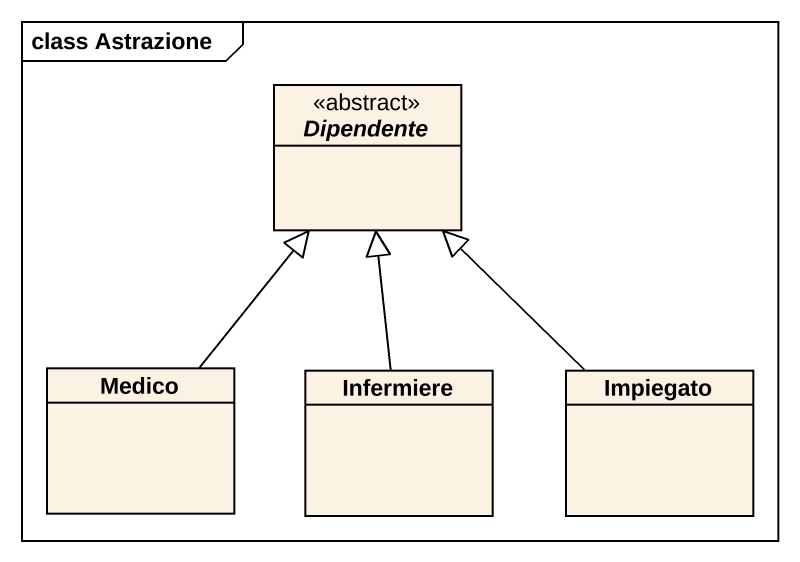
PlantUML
@startuml
mainframe class Astrazione
hide circle
hide empty members
abstract class Dipendente <<abstract>>
class Medico
class Infermiere
class Impiegato
Medico -up-|> Dipendente
Infermiere -up-|> Dipendente
Impiegato -up-|> Dipendente
@enduml
